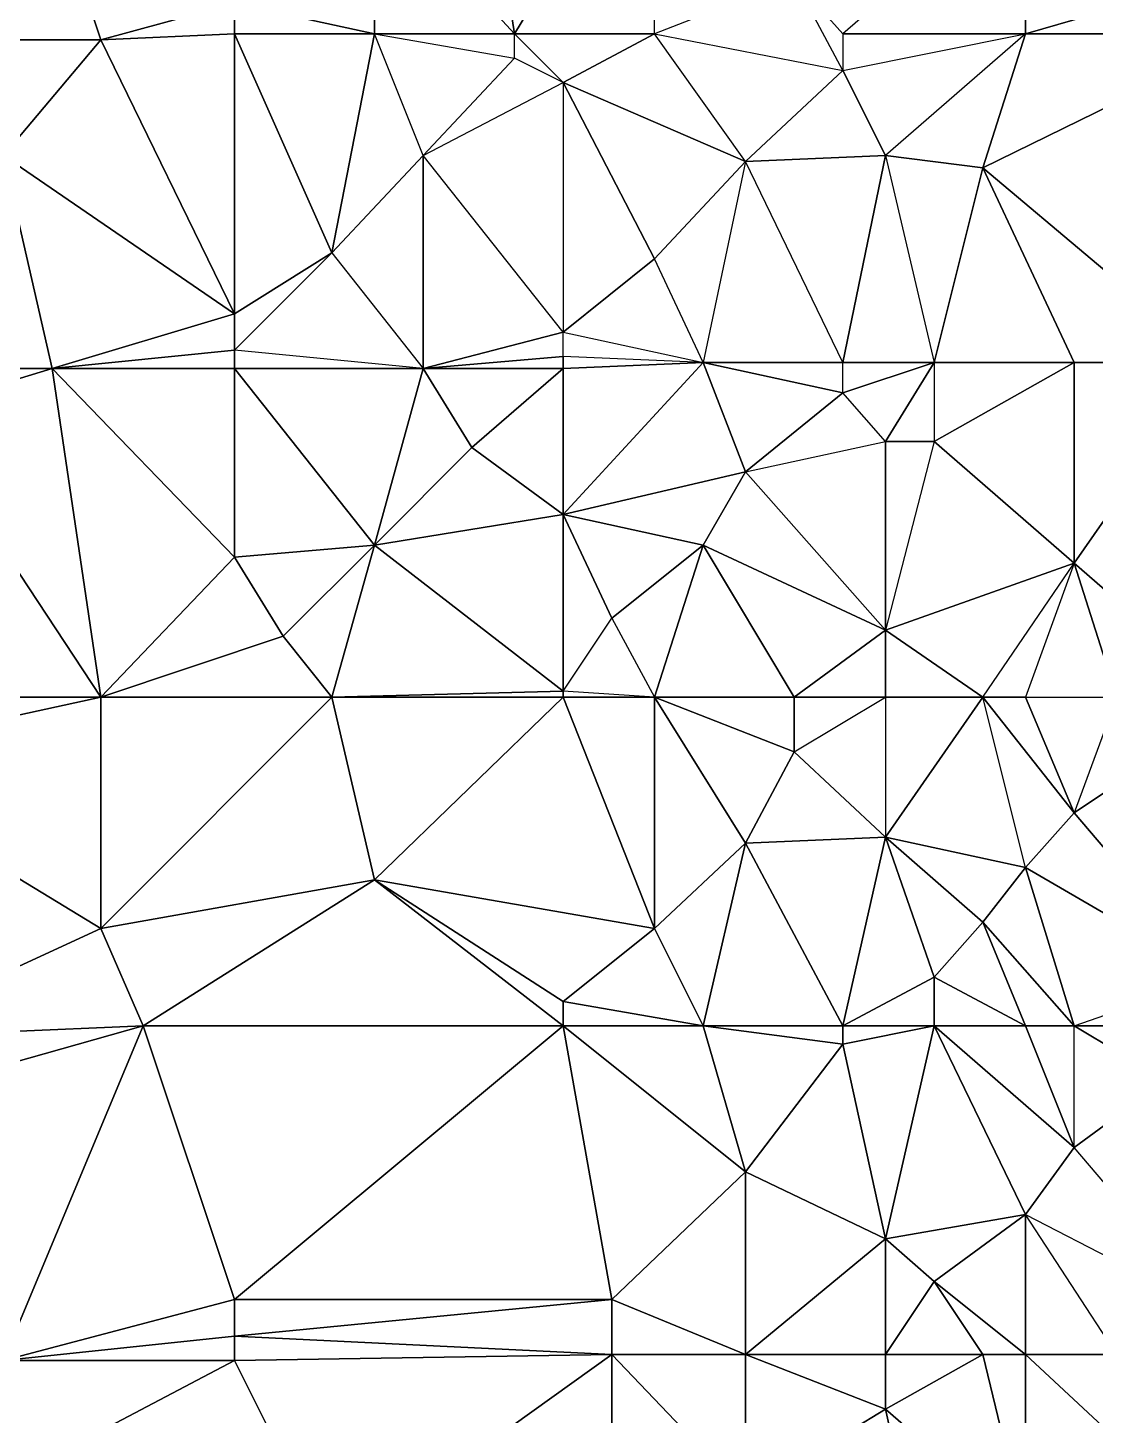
# Model space of a CAD drawing. Header units: metres. Extents: x 121.06818 to 121.07159, y 3.17836 to 3.18313.
# Drawn here: x 121.070896 to 121.0710715, y 3.180307 to 3.180535 of the extents above; entities that cross this region are included whole.
import ezdxf

# ---------------------------------------------------------------- set-up
doc = ezdxf.new("R2010")
doc.units = ezdxf.units.M

msp = doc.modelspace()

# ---------------------------------------------------------------- linework, layer by layer
at = {"layer": 'DELAUNEY11176', "color": 252}
msp.add_3dface([(121.071045, 3.180272, 0.01047), (121.07106, 3.180288, 0.01048), (121.071037, 3.180308, 0.01046)], dxfattribs=at)
at = {"layer": 'DELAUNEY11194', "color": 252}
msp.add_3dface([(121.070992, 3.180269, 0.01044), (121.071014, 3.180294, 0.01045), (121.070992, 3.180317, 0.01044)], dxfattribs=at)
at = {"layer": 'DELAUNEY11223', "color": 252}
msp.add_3dface([(121.070946, 3.180284, 0.01043), (121.070992, 3.180269, 0.01044), (121.070992, 3.180317, 0.01044)], dxfattribs=at)
at = {"layer": 'DELAUNEY11224', "color": 252}
msp.add_3dface([(121.071014, 3.180294, 0.01045), (121.071045, 3.180272, 0.01047), (121.071037, 3.180308, 0.01046)], dxfattribs=at)
at = {"layer": 'DELAUNEY11238', "color": 252}
msp.add_3dface([(121.07106, 3.180288, 0.01048), (121.071075, 3.180303, 0.01049), (121.07106, 3.180317, 0.01048)], dxfattribs=at)
at = {"layer": 'DELAUNEY11245', "color": 252}
msp.add_3dface([(121.071014, 3.180294, 0.01045), (121.071037, 3.180308, 0.01046), (121.071014, 3.180317, 0.01045)], dxfattribs=at)
at = {"layer": 'DELAUNEY11258', "color": 252}
msp.add_3dface([(121.070892, 3.180296, 0.01042), (121.070946, 3.180284, 0.01043), (121.07093, 3.180316, 0.01043)], dxfattribs=at)
at = {"layer": 'DELAUNEY11259', "color": 252}
msp.add_3dface([(121.070892, 3.180296, 0.01042), (121.07093, 3.180316, 0.01043), (121.070892, 3.180316, 0.01042)], dxfattribs=at)
at = {"layer": 'DELAUNEY11260', "color": 252}
msp.add_3dface([(121.07093, 3.180316, 0.01043), (121.070946, 3.180284, 0.01043), (121.070992, 3.180317, 0.01044)], dxfattribs=at)
at = {"layer": 'DELAUNEY11261', "color": 252}
msp.add_3dface([(121.071037, 3.180308, 0.01046), (121.07106, 3.180288, 0.01048), (121.071053, 3.180317, 0.01047)], dxfattribs=at)
at = {"layer": 'DELAUNEY11286', "color": 252}
msp.add_3dface([(121.070992, 3.180317, 0.01044), (121.071014, 3.180294, 0.01045), (121.071014, 3.180317, 0.01045)], dxfattribs=at)
at = {"layer": 'DELAUNEY11305', "color": 252}
msp.add_3dface([(121.071053, 3.180317, 0.01047), (121.07106, 3.180288, 0.01048), (121.07106, 3.180317, 0.01048)], dxfattribs=at)
at = {"layer": 'DELAUNEY11323', "color": 252}
msp.add_3dface([(121.071037, 3.180308, 0.01046), (121.071053, 3.180317, 0.01047), (121.071037, 3.180317, 0.01046)], dxfattribs=at)
at = {"layer": 'DELAUNEY11341', "color": 252}
msp.add_3dface([(121.070992, 3.180317, 0.01044), (121.071014, 3.180317, 0.01045), (121.070992, 3.180326, 0.01044)], dxfattribs=at)
at = {"layer": 'DELAUNEY11342', "color": 252}
msp.add_3dface([(121.071053, 3.180317, 0.01047), (121.07106, 3.180317, 0.01048), (121.071045, 3.180329, 0.01047)], dxfattribs=at)
at = {"layer": 'DELAUNEY11343', "color": 252}
msp.add_3dface([(121.07106, 3.180317, 0.01048), (121.071075, 3.180303, 0.01049), (121.071075, 3.180317, 0.01049)], dxfattribs=at)
at = {"layer": 'DELAUNEY11357', "color": 252}
msp.add_3dface([(121.070892, 3.180316, 0.01042), (121.07093, 3.180316, 0.01043), (121.07093, 3.18032, 0.01043)], dxfattribs=at)
at = {"layer": 'DELAUNEY11358', "color": 252}
msp.add_3dface([(121.071014, 3.180317, 0.01045), (121.071037, 3.180308, 0.01046), (121.071037, 3.180317, 0.01046)], dxfattribs=at)
at = {"layer": 'DELAUNEY11380', "color": 252}
msp.add_3dface([(121.07093, 3.180316, 0.01043), (121.070992, 3.180317, 0.01044), (121.07093, 3.18032, 0.01043)], dxfattribs=at)
at = {"layer": 'DELAUNEY11381', "color": 252}
msp.add_3dface([(121.07106, 3.180317, 0.01048), (121.071075, 3.180317, 0.01049), (121.07106, 3.18034, 0.01048)], dxfattribs=at)
at = {"layer": 'DELAUNEY11398', "color": 252}
msp.add_3dface([(121.071014, 3.180317, 0.01045), (121.071037, 3.180317, 0.01046), (121.071037, 3.180336, 0.01046)], dxfattribs=at)
at = {"layer": 'DELAUNEY11399', "color": 252}
msp.add_3dface([(121.071037, 3.180317, 0.01046), (121.071053, 3.180317, 0.01047), (121.071045, 3.180329, 0.01047)], dxfattribs=at)
at = {"layer": 'DELAUNEY11410', "color": 252}
msp.add_3dface([(121.070892, 3.180316, 0.01042), (121.07093, 3.18032, 0.01043), (121.07093, 3.180326, 0.01043)], dxfattribs=at)
at = {"layer": 'DELAUNEY11422', "color": 252}
msp.add_3dface([(121.07093, 3.18032, 0.01043), (121.070992, 3.180317, 0.01044), (121.070992, 3.180326, 0.01044)], dxfattribs=at)
at = {"layer": 'DELAUNEY11423', "color": 252}
msp.add_3dface([(121.071037, 3.180317, 0.01046), (121.071045, 3.180329, 0.01047), (121.071037, 3.180336, 0.01046)], dxfattribs=at)
at = {"layer": 'DELAUNEY11436', "color": 252}
msp.add_3dface([(121.07093, 3.18032, 0.01043), (121.070992, 3.180326, 0.01044), (121.07093, 3.180326, 0.01043)], dxfattribs=at)
at = {"layer": 'DELAUNEY11437', "color": 252}
msp.add_3dface([(121.071091, 3.180324, 0.0105), (121.071075, 3.180317, 0.01049), (121.07106, 3.18034, 0.01048)], dxfattribs=at)
at = {"layer": 'DELAUNEY11448', "color": 252}
msp.add_3dface([(121.070892, 3.180316, 0.01042), (121.07093, 3.180326, 0.01043), (121.070915, 3.180371, 0.01043)], dxfattribs=at)
at = {"layer": 'DELAUNEY11449', "color": 252}
msp.add_3dface([(121.070992, 3.180326, 0.01044), (121.071014, 3.180317, 0.01045), (121.071014, 3.180347, 0.01045)], dxfattribs=at)
at = {"layer": 'DELAUNEY11455', "color": 252}
msp.add_3dface([(121.07093, 3.180326, 0.01043), (121.070992, 3.180326, 0.01044), (121.070984, 3.180371, 0.01044)], dxfattribs=at)
at = {"layer": 'DELAUNEY11456', "color": 252}
msp.add_3dface([(121.071014, 3.180317, 0.01045), (121.071037, 3.180336, 0.01046), (121.071014, 3.180347, 0.01045)], dxfattribs=at)
at = {"layer": 'DELAUNEY11463', "color": 252}
msp.add_3dface([(121.071037, 3.180336, 0.01046), (121.071045, 3.180329, 0.01047), (121.07106, 3.18034, 0.01048)], dxfattribs=at)
at = {"layer": 'DELAUNEY11464', "color": 252}
msp.add_3dface([(121.071045, 3.180329, 0.01047), (121.07106, 3.180317, 0.01048), (121.07106, 3.18034, 0.01048)], dxfattribs=at)
at = {"layer": 'DELAUNEY11474', "color": 252}
msp.add_3dface([(121.070992, 3.180326, 0.01044), (121.071014, 3.180347, 0.01045), (121.070984, 3.180371, 0.01044)], dxfattribs=at)
at = {"layer": 'DELAUNEY11485', "color": 252}
msp.add_3dface([(121.071014, 3.180347, 0.01045), (121.071037, 3.180336, 0.01046), (121.07103, 3.180368, 0.01046)], dxfattribs=at)
at = {"layer": 'DELAUNEY11493', "color": 252}
msp.add_3dface([(121.070869, 3.180358, 0.01042), (121.070892, 3.180316, 0.01042), (121.070915, 3.180371, 0.01043)], dxfattribs=at)
at = {"layer": 'DELAUNEY11494', "color": 252}
msp.add_3dface([(121.07106, 3.18034, 0.01048), (121.071091, 3.180324, 0.0105), (121.071068, 3.180351, 0.01049)], dxfattribs=at)
at = {"layer": 'DELAUNEY11495', "color": 252}
msp.add_3dface([(121.07106, 3.18034, 0.01048), (121.071068, 3.180351, 0.01049), (121.071045, 3.180371, 0.01047)], dxfattribs=at)
at = {"layer": 'DELAUNEY11496', "color": 252}
msp.add_3dface([(121.071091, 3.180324, 0.0105), (121.071068, 3.180351, 0.01049), (121.071083, 3.180362, 0.0105)], dxfattribs=at)
at = {"layer": 'DELAUNEY11526', "color": 252}
msp.add_3dface([(121.071037, 3.180336, 0.01046), (121.07106, 3.18034, 0.01048), (121.071045, 3.180371, 0.01047)], dxfattribs=at)
at = {"layer": 'DELAUNEY11538', "color": 252}
msp.add_3dface([(121.070915, 3.180371, 0.01043), (121.07093, 3.180326, 0.01043), (121.070984, 3.180371, 0.01044)], dxfattribs=at)
at = {"layer": 'DELAUNEY11539', "color": 252}
msp.add_3dface([(121.071083, 3.180362, 0.0105), (121.071068, 3.180351, 0.01049), (121.071068, 3.180371, 0.01049)], dxfattribs=at)
at = {"layer": 'DELAUNEY11553', "color": 252}
msp.add_3dface([(121.070869, 3.180358, 0.01042), (121.070915, 3.180371, 0.01043), (121.070869, 3.180369, 0.01042)], dxfattribs=at)
at = {"layer": 'DELAUNEY11566', "color": 252}
msp.add_3dface([(121.071014, 3.180347, 0.01045), (121.07103, 3.180368, 0.01046), (121.071007, 3.180371, 0.01045)], dxfattribs=at)
at = {"layer": 'DELAUNEY11567', "color": 252}
msp.add_3dface([(121.07103, 3.180368, 0.01046), (121.071037, 3.180336, 0.01046), (121.071045, 3.180371, 0.01047)], dxfattribs=at)
at = {"layer": 'DELAUNEY11582', "color": 252}
msp.add_3dface([(121.070984, 3.180371, 0.01044), (121.071014, 3.180347, 0.01045), (121.071007, 3.180371, 0.01045)], dxfattribs=at)
at = {"layer": 'DELAUNEY11601', "color": 252}
msp.add_3dface([(121.070984, 3.180371, 0.01044), (121.071007, 3.180371, 0.01045), (121.070984, 3.180375, 0.01044)], dxfattribs=at)
at = {"layer": 'DELAUNEY11602', "color": 252}
msp.add_3dface([(121.07103, 3.180368, 0.01046), (121.071045, 3.180371, 0.01047), (121.07103, 3.180371, 0.01046)], dxfattribs=at)
at = {"layer": 'DELAUNEY11620', "color": 252}
msp.add_3dface([(121.071045, 3.180371, 0.01047), (121.071068, 3.180351, 0.01049), (121.07106, 3.180371, 0.01048)], dxfattribs=at)
at = {"layer": 'DELAUNEY11621', "color": 252}
msp.add_3dface([(121.071045, 3.180371, 0.01047), (121.07106, 3.180371, 0.01048), (121.071045, 3.180379, 0.01047)], dxfattribs=at)
at = {"layer": 'DELAUNEY11622', "color": 252}
msp.add_3dface([(121.07106, 3.180371, 0.01048), (121.071068, 3.180351, 0.01049), (121.071068, 3.180371, 0.01049)], dxfattribs=at)
at = {"layer": 'DELAUNEY11634', "color": 252}
msp.add_3dface([(121.070915, 3.180371, 0.01043), (121.070984, 3.180371, 0.01044), (121.070953, 3.180395, 0.01044)], dxfattribs=at)
at = {"layer": 'DELAUNEY11635', "color": 252}
msp.add_3dface([(121.070915, 3.180371, 0.01043), (121.070953, 3.180395, 0.01044), (121.070908, 3.180387, 0.01043)], dxfattribs=at)
at = {"layer": 'DELAUNEY11636', "color": 252}
msp.add_3dface([(121.070953, 3.180395, 0.01044), (121.070984, 3.180371, 0.01044), (121.070984, 3.180375, 0.01044)], dxfattribs=at)
at = {"layer": 'DELAUNEY11640', "color": 252}
msp.add_3dface([(121.071007, 3.180371, 0.01045), (121.07103, 3.180368, 0.01046), (121.07103, 3.180371, 0.01046)], dxfattribs=at)
at = {"layer": 'DELAUNEY11641', "color": 252}
msp.add_3dface([(121.07106, 3.180371, 0.01048), (121.071068, 3.180371, 0.01049), (121.071053, 3.180388, 0.01048)], dxfattribs=at)
at = {"layer": 'DELAUNEY11642', "color": 252}
msp.add_3dface([(121.071083, 3.180362, 0.0105), (121.071068, 3.180371, 0.01049), (121.071083, 3.180371, 0.0105)], dxfattribs=at)
at = {"layer": 'DELAUNEY11665', "color": 252}
msp.add_3dface([(121.070869, 3.180369, 0.01042), (121.070915, 3.180371, 0.01043), (121.070908, 3.180387, 0.01043)], dxfattribs=at)
at = {"layer": 'DELAUNEY11666', "color": 252}
msp.add_3dface([(121.071083, 3.180371, 0.0105), (121.071068, 3.180371, 0.01049), (121.071091, 3.180379, 0.01051)], dxfattribs=at)
at = {"layer": 'DELAUNEY11679', "color": 252}
msp.add_3dface([(121.071007, 3.180371, 0.01045), (121.07103, 3.180371, 0.01046), (121.071014, 3.180401, 0.01046)], dxfattribs=at)
at = {"layer": 'DELAUNEY11695', "color": 252}
msp.add_3dface([(121.070869, 3.180369, 0.01042), (121.070908, 3.180387, 0.01043), (121.070862, 3.180415, 0.01042)], dxfattribs=at)
at = {"layer": 'DELAUNEY11696', "color": 252}
msp.add_3dface([(121.07103, 3.180371, 0.01046), (121.071045, 3.180371, 0.01047), (121.071045, 3.180379, 0.01047)], dxfattribs=at)
at = {"layer": 'DELAUNEY11707', "color": 252}
msp.add_3dface([(121.070953, 3.180395, 0.01044), (121.070984, 3.180375, 0.01044), (121.070999, 3.180387, 0.01045)], dxfattribs=at)
at = {"layer": 'DELAUNEY11708', "color": 252}
msp.add_3dface([(121.070984, 3.180375, 0.01044), (121.071007, 3.180371, 0.01045), (121.070999, 3.180387, 0.01045)], dxfattribs=at)
at = {"layer": 'DELAUNEY11709', "color": 252}
msp.add_3dface([(121.07103, 3.180371, 0.01046), (121.071045, 3.180379, 0.01047), (121.071037, 3.180402, 0.01047)], dxfattribs=at)
at = {"layer": 'DELAUNEY11716', "color": 252}
msp.add_3dface([(121.070999, 3.180387, 0.01045), (121.071007, 3.180371, 0.01045), (121.071014, 3.180401, 0.01046)], dxfattribs=at)
at = {"layer": 'DELAUNEY11717', "color": 252}
msp.add_3dface([(121.071045, 3.180379, 0.01047), (121.07106, 3.180371, 0.01048), (121.071053, 3.180388, 0.01048)], dxfattribs=at)
at = {"layer": 'DELAUNEY11726', "color": 252}
msp.add_3dface([(121.071045, 3.180379, 0.01047), (121.071053, 3.180388, 0.01048), (121.071037, 3.180402, 0.01047)], dxfattribs=at)
at = {"layer": 'DELAUNEY11749', "color": 252}
msp.add_3dface([(121.071014, 3.180401, 0.01046), (121.07103, 3.180371, 0.01046), (121.071037, 3.180402, 0.01047)], dxfattribs=at)
at = {"layer": 'DELAUNEY11750', "color": 252}
msp.add_3dface([(121.071053, 3.180388, 0.01048), (121.071068, 3.180371, 0.01049), (121.07106, 3.180397, 0.01049)], dxfattribs=at)
at = {"layer": 'DELAUNEY11751', "color": 252}
msp.add_3dface([(121.071068, 3.180371, 0.01049), (121.071091, 3.180379, 0.01051), (121.07106, 3.180397, 0.01049)], dxfattribs=at)
at = {"layer": 'DELAUNEY11760', "color": 252}
msp.add_3dface([(121.070999, 3.180387, 0.01045), (121.071014, 3.180401, 0.01046), (121.070999, 3.180425, 0.01046)], dxfattribs=at)
at = {"layer": 'DELAUNEY11761', "color": 252}
msp.add_3dface([(121.071053, 3.180388, 0.01048), (121.07106, 3.180397, 0.01049), (121.071037, 3.180402, 0.01047)], dxfattribs=at)
at = {"layer": 'DELAUNEY11774', "color": 252}
msp.add_3dface([(121.07106, 3.180397, 0.01049), (121.071091, 3.180379, 0.01051), (121.071068, 3.180406, 0.0105)], dxfattribs=at)
at = {"layer": 'DELAUNEY11780', "color": 252}
msp.add_3dface([(121.070908, 3.180387, 0.01043), (121.070953, 3.180395, 0.01044), (121.070946, 3.180425, 0.01044)], dxfattribs=at)
at = {"layer": 'DELAUNEY11781', "color": 252}
msp.add_3dface([(121.071014, 3.180401, 0.01046), (121.071037, 3.180402, 0.01047), (121.071022, 3.180416, 0.01047)], dxfattribs=at)
at = {"layer": 'DELAUNEY11782', "color": 252}
msp.add_3dface([(121.071068, 3.180406, 0.0105), (121.07106, 3.180397, 0.01049), (121.071053, 3.180425, 0.01049)], dxfattribs=at)
at = {"layer": 'DELAUNEY11783', "color": 252}
msp.add_3dface([(121.071068, 3.180406, 0.0105), (121.071091, 3.180379, 0.01051), (121.071083, 3.180416, 0.01051)], dxfattribs=at)
at = {"layer": 'DELAUNEY11802', "color": 252}
msp.add_3dface([(121.070862, 3.180415, 0.01042), (121.070908, 3.180387, 0.01043), (121.070908, 3.180425, 0.01043)], dxfattribs=at)
at = {"layer": 'DELAUNEY11823', "color": 252}
msp.add_3dface([(121.071068, 3.180406, 0.0105), (121.071083, 3.180416, 0.01051), (121.071075, 3.180425, 0.01051)], dxfattribs=at)
at = {"layer": 'DELAUNEY11842', "color": 252}
msp.add_3dface([(121.070953, 3.180395, 0.01044), (121.070999, 3.180387, 0.01045), (121.070984, 3.180425, 0.01045)], dxfattribs=at)
at = {"layer": 'DELAUNEY11843', "color": 252}
msp.add_3dface([(121.070953, 3.180395, 0.01044), (121.070984, 3.180425, 0.01045), (121.070946, 3.180425, 0.01044)], dxfattribs=at)
at = {"layer": 'DELAUNEY11844', "color": 252}
msp.add_3dface([(121.070984, 3.180425, 0.01045), (121.070999, 3.180387, 0.01045), (121.070999, 3.180425, 0.01046)], dxfattribs=at)
at = {"layer": 'DELAUNEY11845', "color": 252}
msp.add_3dface([(121.071037, 3.180402, 0.01047), (121.07106, 3.180397, 0.01049), (121.071053, 3.180425, 0.01049)], dxfattribs=at)
at = {"layer": 'DELAUNEY11882', "color": 252}
msp.add_3dface([(121.070862, 3.180415, 0.01042), (121.070908, 3.180425, 0.01043), (121.070862, 3.180425, 0.01042)], dxfattribs=at)
at = {"layer": 'DELAUNEY11883', "color": 252}
msp.add_3dface([(121.070908, 3.180425, 0.01043), (121.070908, 3.180387, 0.01043), (121.070946, 3.180425, 0.01044)], dxfattribs=at)
at = {"layer": 'DELAUNEY11884', "color": 252}
msp.add_3dface([(121.071014, 3.180401, 0.01046), (121.071022, 3.180416, 0.01047), (121.070999, 3.180425, 0.01046)], dxfattribs=at)
at = {"layer": 'DELAUNEY11885', "color": 252}
msp.add_3dface([(121.071037, 3.180402, 0.01047), (121.071022, 3.180416, 0.01047), (121.071037, 3.180425, 0.01048)], dxfattribs=at)
at = {"layer": 'DELAUNEY11903', "color": 252}
msp.add_3dface([(121.070908, 3.180425, 0.01043), (121.070946, 3.180425, 0.01044), (121.070938, 3.180435, 0.01044)], dxfattribs=at)
at = {"layer": 'DELAUNEY11904', "color": 252}
msp.add_3dface([(121.070984, 3.180425, 0.01045), (121.070999, 3.180425, 0.01046), (121.070984, 3.180426, 0.01045)], dxfattribs=at)
at = {"layer": 'DELAUNEY11919', "color": 252}
msp.add_3dface([(121.071037, 3.180402, 0.01047), (121.071053, 3.180425, 0.01049), (121.071037, 3.180425, 0.01048)], dxfattribs=at)
at = {"layer": 'DELAUNEY11933', "color": 252}
msp.add_3dface([(121.071068, 3.180406, 0.0105), (121.071053, 3.180425, 0.01049), (121.07106, 3.180425, 0.0105)], dxfattribs=at)
at = {"layer": 'DELAUNEY11934', "color": 252}
msp.add_3dface([(121.071068, 3.180406, 0.0105), (121.07106, 3.180425, 0.0105), (121.071075, 3.180425, 0.01051)], dxfattribs=at)
at = {"layer": 'DELAUNEY11947', "color": 252}
msp.add_3dface([(121.071022, 3.180416, 0.01047), (121.071037, 3.180425, 0.01048), (121.071022, 3.180425, 0.01047)], dxfattribs=at)
at = {"layer": 'DELAUNEY11948', "color": 252}
msp.add_3dface([(121.07106, 3.180425, 0.0105), (121.071053, 3.180425, 0.01049), (121.071068, 3.180447, 0.01051)], dxfattribs=at)
at = {"layer": 'DELAUNEY11959', "color": 252}
msp.add_3dface([(121.070946, 3.180425, 0.01044), (121.070984, 3.180425, 0.01045), (121.070984, 3.180426, 0.01045)], dxfattribs=at)
at = {"layer": 'DELAUNEY11960', "color": 252}
msp.add_3dface([(121.070999, 3.180425, 0.01046), (121.071022, 3.180416, 0.01047), (121.071022, 3.180425, 0.01047)], dxfattribs=at)
at = {"layer": 'DELAUNEY11961', "color": 252}
msp.add_3dface([(121.071037, 3.180425, 0.01048), (121.071053, 3.180425, 0.01049), (121.071037, 3.180436, 0.01048)], dxfattribs=at)
at = {"layer": 'DELAUNEY11976', "color": 252}
msp.add_3dface([(121.070908, 3.180425, 0.01043), (121.070938, 3.180435, 0.01044), (121.07093, 3.180448, 0.01044)], dxfattribs=at)
at = {"layer": 'DELAUNEY11977', "color": 252}
msp.add_3dface([(121.070938, 3.180435, 0.01044), (121.070946, 3.180425, 0.01044), (121.070953, 3.18045, 0.01045)], dxfattribs=at)
at = {"layer": 'DELAUNEY11978', "color": 252}
msp.add_3dface([(121.070999, 3.180425, 0.01046), (121.071022, 3.180425, 0.01047), (121.071007, 3.18045, 0.01047)], dxfattribs=at)
at = {"layer": 'DELAUNEY11979', "color": 252}
msp.add_3dface([(121.07106, 3.180425, 0.0105), (121.071075, 3.180425, 0.01051), (121.071068, 3.180447, 0.01051)], dxfattribs=at)
at = {"layer": 'DELAUNEY11989', "color": 252}
msp.add_3dface([(121.070862, 3.180425, 0.01042), (121.070908, 3.180425, 0.01043), (121.070877, 3.180472, 0.01043)], dxfattribs=at)
at = {"layer": 'DELAUNEY11990', "color": 252}
msp.add_3dface([(121.071022, 3.180425, 0.01047), (121.071037, 3.180425, 0.01048), (121.071037, 3.180436, 0.01048)], dxfattribs=at)
at = {"layer": 'DELAUNEY12013', "color": 252}
msp.add_3dface([(121.070946, 3.180425, 0.01044), (121.070984, 3.180426, 0.01045), (121.070953, 3.18045, 0.01045)], dxfattribs=at)
at = {"layer": 'DELAUNEY12014', "color": 252}
msp.add_3dface([(121.071075, 3.180425, 0.01051), (121.071091, 3.180427, 0.01052), (121.071068, 3.180447, 0.01051)], dxfattribs=at)
at = {"layer": 'DELAUNEY12024', "color": 252}
msp.add_3dface([(121.070984, 3.180426, 0.01045), (121.070992, 3.180438, 0.01046), (121.070999, 3.180425, 0.01046)], dxfattribs=at)
at = {"layer": 'DELAUNEY12025', "color": 252}
msp.add_3dface([(121.070984, 3.180426, 0.01045), (121.070992, 3.180438, 0.01046), (121.070984, 3.180455, 0.01046)], dxfattribs=at)
at = {"layer": 'DELAUNEY12038', "color": 252}
msp.add_3dface([(121.070992, 3.180438, 0.01046), (121.070999, 3.180425, 0.01046), (121.071007, 3.18045, 0.01047)], dxfattribs=at)
at = {"layer": 'DELAUNEY12039', "color": 252}
msp.add_3dface([(121.071022, 3.180425, 0.01047), (121.071037, 3.180436, 0.01048), (121.071007, 3.18045, 0.01047)], dxfattribs=at)
at = {"layer": 'DELAUNEY12040', "color": 252}
msp.add_3dface([(121.071037, 3.180436, 0.01048), (121.071053, 3.180425, 0.01049), (121.071068, 3.180447, 0.01051)], dxfattribs=at)
at = {"layer": 'DELAUNEY12055', "color": 252}
msp.add_3dface([(121.070908, 3.180425, 0.01043), (121.07093, 3.180448, 0.01044), (121.0709, 3.180479, 0.01044)], dxfattribs=at)
at = {"layer": 'DELAUNEY12056', "color": 252}
msp.add_3dface([(121.07093, 3.180448, 0.01044), (121.070938, 3.180435, 0.01044), (121.070953, 3.18045, 0.01045)], dxfattribs=at)
at = {"layer": 'DELAUNEY12068', "color": 252}
msp.add_3dface([(121.070953, 3.18045, 0.01045), (121.070984, 3.180426, 0.01045), (121.070984, 3.180455, 0.01046)], dxfattribs=at)
at = {"layer": 'DELAUNEY12080', "color": 252}
msp.add_3dface([(121.070992, 3.180438, 0.01046), (121.071007, 3.18045, 0.01047), (121.070984, 3.180455, 0.01046)], dxfattribs=at)
at = {"layer": 'DELAUNEY12092', "color": 252}
msp.add_3dface([(121.070953, 3.18045, 0.01045), (121.070984, 3.180455, 0.01046), (121.070969, 3.180466, 0.01046)], dxfattribs=at)
at = {"layer": 'DELAUNEY12093', "color": 252}
msp.add_3dface([(121.071037, 3.180436, 0.01048), (121.071068, 3.180447, 0.01051), (121.071045, 3.180467, 0.0105)], dxfattribs=at)
at = {"layer": 'DELAUNEY12094', "color": 252}
msp.add_3dface([(121.071068, 3.180447, 0.01051), (121.071091, 3.180427, 0.01052), (121.071091, 3.18048, 0.01052)], dxfattribs=at)
at = {"layer": 'DELAUNEY12106', "color": 252}
msp.add_3dface([(121.070877, 3.180472, 0.01043), (121.070908, 3.180425, 0.01043), (121.0709, 3.180479, 0.01044)], dxfattribs=at)
at = {"layer": 'DELAUNEY12107', "color": 252}
msp.add_3dface([(121.071007, 3.18045, 0.01047), (121.071037, 3.180436, 0.01048), (121.071014, 3.180462, 0.01048)], dxfattribs=at)
at = {"layer": 'DELAUNEY12128', "color": 252}
msp.add_3dface([(121.07093, 3.180448, 0.01044), (121.070953, 3.18045, 0.01045), (121.07093, 3.180479, 0.01045)], dxfattribs=at)
at = {"layer": 'DELAUNEY12129', "color": 252}
msp.add_3dface([(121.071007, 3.18045, 0.01047), (121.071014, 3.180462, 0.01048), (121.070984, 3.180455, 0.01046)], dxfattribs=at)
at = {"layer": 'DELAUNEY12140', "color": 252}
msp.add_3dface([(121.070953, 3.18045, 0.01045), (121.070969, 3.180466, 0.01046), (121.070961, 3.180479, 0.01046)], dxfattribs=at)
at = {"layer": 'DELAUNEY12141', "color": 252}
msp.add_3dface([(121.070969, 3.180466, 0.01046), (121.070984, 3.180455, 0.01046), (121.070984, 3.180479, 0.01047)], dxfattribs=at)
at = {"layer": 'DELAUNEY12142', "color": 252}
msp.add_3dface([(121.071037, 3.180436, 0.01048), (121.071014, 3.180462, 0.01048), (121.071037, 3.180467, 0.01049)], dxfattribs=at)
at = {"layer": 'DELAUNEY12143', "color": 252}
msp.add_3dface([(121.071037, 3.180436, 0.01048), (121.071037, 3.180467, 0.01049), (121.071045, 3.180467, 0.0105)], dxfattribs=at)
at = {"layer": 'DELAUNEY12144', "color": 252}
msp.add_3dface([(121.071045, 3.180467, 0.0105), (121.071068, 3.180447, 0.01051), (121.071068, 3.18048, 0.01051)], dxfattribs=at)
at = {"layer": 'DELAUNEY12155', "color": 252}
msp.add_3dface([(121.070877, 3.180472, 0.01043), (121.0709, 3.180479, 0.01044), (121.070877, 3.180479, 0.01043)], dxfattribs=at)
at = {"layer": 'DELAUNEY12156', "color": 252}
msp.add_3dface([(121.071014, 3.180462, 0.01048), (121.071037, 3.180467, 0.01049), (121.07103, 3.180475, 0.01049)], dxfattribs=at)
at = {"layer": 'DELAUNEY12157', "color": 252}
msp.add_3dface([(121.071045, 3.180467, 0.0105), (121.071037, 3.180467, 0.01049), (121.071045, 3.18048, 0.0105)], dxfattribs=at)
at = {"layer": 'DELAUNEY12158', "color": 252}
msp.add_3dface([(121.071068, 3.180447, 0.01051), (121.071091, 3.18048, 0.01052), (121.071068, 3.18048, 0.01051)], dxfattribs=at)
at = {"layer": 'DELAUNEY12164', "color": 252}
msp.add_3dface([(121.0709, 3.180479, 0.01044), (121.07093, 3.180448, 0.01044), (121.07093, 3.180479, 0.01045)], dxfattribs=at)
at = {"layer": 'DELAUNEY12213', "color": 252}
msp.add_3dface([(121.070984, 3.180455, 0.01046), (121.071014, 3.180462, 0.01048), (121.071007, 3.18048, 0.01048)], dxfattribs=at)
at = {"layer": 'DELAUNEY12214', "color": 252}
msp.add_3dface([(121.071014, 3.180462, 0.01048), (121.07103, 3.180475, 0.01049), (121.071007, 3.18048, 0.01048)], dxfattribs=at)
at = {"layer": 'DELAUNEY12231', "color": 252}
msp.add_3dface([(121.0709, 3.180479, 0.01044), (121.07093, 3.180479, 0.01045), (121.07093, 3.180482, 0.01045)], dxfattribs=at)
at = {"layer": 'DELAUNEY12232', "color": 252}
msp.add_3dface([(121.07093, 3.180479, 0.01045), (121.070953, 3.18045, 0.01045), (121.070961, 3.180479, 0.01046)], dxfattribs=at)
at = {"layer": 'DELAUNEY12233', "color": 252}
msp.add_3dface([(121.070984, 3.180455, 0.01046), (121.071007, 3.18048, 0.01048), (121.070984, 3.180479, 0.01047)], dxfattribs=at)
at = {"layer": 'DELAUNEY12234', "color": 252}
msp.add_3dface([(121.071037, 3.180467, 0.01049), (121.07103, 3.180475, 0.01049), (121.071045, 3.18048, 0.0105)], dxfattribs=at)
at = {"layer": 'DELAUNEY12235', "color": 252}
msp.add_3dface([(121.071045, 3.180467, 0.0105), (121.071068, 3.18048, 0.01051), (121.071045, 3.18048, 0.0105)], dxfattribs=at)
at = {"layer": 'DELAUNEY12236', "color": 252}
msp.add_3dface([(121.071068, 3.18048, 0.01051), (121.071091, 3.18048, 0.01052), (121.071053, 3.180512, 0.01051)], dxfattribs=at)
at = {"layer": 'DELAUNEY12245', "color": 252}
msp.add_3dface([(121.070961, 3.180479, 0.01046), (121.070969, 3.180466, 0.01046), (121.070984, 3.180479, 0.01047)], dxfattribs=at)
at = {"layer": 'DELAUNEY12254', "color": 252}
msp.add_3dface([(121.07093, 3.180479, 0.01045), (121.070961, 3.180479, 0.01046), (121.07093, 3.180482, 0.01045)], dxfattribs=at)
at = {"layer": 'DELAUNEY12255', "color": 252}
msp.add_3dface([(121.070984, 3.180479, 0.01047), (121.071007, 3.18048, 0.01048), (121.070984, 3.180481, 0.01047)], dxfattribs=at)
at = {"layer": 'DELAUNEY12282', "color": 252}
msp.add_3dface([(121.071045, 3.18048, 0.0105), (121.07103, 3.180475, 0.01049), (121.07103, 3.18048, 0.01049)], dxfattribs=at)
at = {"layer": 'DELAUNEY12297', "color": 252}
msp.add_3dface([(121.070877, 3.180479, 0.01043), (121.0709, 3.180479, 0.01044), (121.070892, 3.180514, 0.01044)], dxfattribs=at)
at = {"layer": 'DELAUNEY12298', "color": 252}
msp.add_3dface([(121.071007, 3.18048, 0.01048), (121.07103, 3.180475, 0.01049), (121.07103, 3.18048, 0.01049)], dxfattribs=at)
at = {"layer": 'DELAUNEY12299', "color": 252}
msp.add_3dface([(121.071007, 3.18048, 0.01048), (121.07103, 3.18048, 0.01049), (121.071014, 3.180513, 0.01049)], dxfattribs=at)
at = {"layer": 'DELAUNEY12300', "color": 252}
msp.add_3dface([(121.071045, 3.18048, 0.0105), (121.071068, 3.18048, 0.01051), (121.071053, 3.180512, 0.01051)], dxfattribs=at)
at = {"layer": 'DELAUNEY12309', "color": 252}
msp.add_3dface([(121.070961, 3.180479, 0.01046), (121.070984, 3.180479, 0.01047), (121.070984, 3.180481, 0.01047)], dxfattribs=at)
at = {"layer": 'DELAUNEY12310', "color": 252}
msp.add_3dface([(121.070961, 3.180479, 0.01046), (121.070984, 3.180481, 0.01047), (121.070984, 3.180485, 0.01047)], dxfattribs=at)
at = {"layer": 'DELAUNEY12311', "color": 252}
msp.add_3dface([(121.071045, 3.18048, 0.0105), (121.07103, 3.18048, 0.01049), (121.071037, 3.180514, 0.0105)], dxfattribs=at)
at = {"layer": 'DELAUNEY12322', "color": 252}
msp.add_3dface([(121.0709, 3.180479, 0.01044), (121.07093, 3.180482, 0.01045), (121.07093, 3.180488, 0.01045)], dxfattribs=at)
at = {"layer": 'DELAUNEY12323', "color": 252}
msp.add_3dface([(121.070984, 3.180481, 0.01047), (121.070984, 3.180485, 0.01047), (121.071007, 3.18048, 0.01048)], dxfattribs=at)
at = {"layer": 'DELAUNEY12338', "color": 252}
msp.add_3dface([(121.0709, 3.180479, 0.01044), (121.07093, 3.180488, 0.01045), (121.070892, 3.180514, 0.01044)], dxfattribs=at)
at = {"layer": 'DELAUNEY12339', "color": 252}
msp.add_3dface([(121.07093, 3.180488, 0.01045), (121.07093, 3.180482, 0.01045), (121.070946, 3.180498, 0.01046)], dxfattribs=at)
at = {"layer": 'DELAUNEY12340', "color": 252}
msp.add_3dface([(121.07093, 3.180482, 0.01045), (121.070946, 3.180498, 0.01046), (121.070961, 3.180479, 0.01046)], dxfattribs=at)
at = {"layer": 'DELAUNEY12341', "color": 252}
msp.add_3dface([(121.070946, 3.180498, 0.01046), (121.070961, 3.180479, 0.01046), (121.070961, 3.180514, 0.01047)], dxfattribs=at)
at = {"layer": 'DELAUNEY12342', "color": 252}
msp.add_3dface([(121.070961, 3.180479, 0.01046), (121.070984, 3.180485, 0.01047), (121.070961, 3.180514, 0.01047)], dxfattribs=at)
at = {"layer": 'DELAUNEY12353', "color": 252}
msp.add_3dface([(121.07093, 3.180488, 0.01045), (121.070946, 3.180498, 0.01046), (121.07093, 3.180534, 0.01046)], dxfattribs=at)
at = {"layer": 'DELAUNEY12354', "color": 252}
msp.add_3dface([(121.070984, 3.180485, 0.01047), (121.071007, 3.18048, 0.01048), (121.070999, 3.180497, 0.01048)], dxfattribs=at)
at = {"layer": 'DELAUNEY12355', "color": 252}
msp.add_3dface([(121.070984, 3.180485, 0.01047), (121.070999, 3.180497, 0.01048), (121.070984, 3.180526, 0.01048)], dxfattribs=at)
at = {"layer": 'DELAUNEY12356', "color": 252}
msp.add_3dface([(121.071007, 3.18048, 0.01048), (121.070999, 3.180497, 0.01048), (121.071014, 3.180513, 0.01049)], dxfattribs=at)
at = {"layer": 'DELAUNEY12385', "color": 252}
msp.add_3dface([(121.07103, 3.18048, 0.01049), (121.071014, 3.180513, 0.01049), (121.071037, 3.180514, 0.0105)], dxfattribs=at)
at = {"layer": 'DELAUNEY12386', "color": 252}
msp.add_3dface([(121.071045, 3.18048, 0.0105), (121.071053, 3.180512, 0.01051), (121.071037, 3.180514, 0.0105)], dxfattribs=at)
at = {"layer": 'DELAUNEY12403', "color": 252}
msp.add_3dface([(121.070999, 3.180497, 0.01048), (121.071014, 3.180513, 0.01049), (121.070984, 3.180526, 0.01048)], dxfattribs=at)
at = {"layer": 'DELAUNEY12414', "color": 252}
msp.add_3dface([(121.070946, 3.180498, 0.01046), (121.070961, 3.180514, 0.01047), (121.070953, 3.180534, 0.01047)], dxfattribs=at)
at = {"layer": 'DELAUNEY12415', "color": 252}
msp.add_3dface([(121.070984, 3.180485, 0.01047), (121.070961, 3.180514, 0.01047), (121.070984, 3.180526, 0.01048)], dxfattribs=at)
at = {"layer": 'DELAUNEY12434', "color": 252}
msp.add_3dface([(121.071037, 3.180514, 0.0105), (121.071014, 3.180513, 0.01049), (121.07103, 3.180528, 0.0105)], dxfattribs=at)
at = {"layer": 'DELAUNEY12435', "color": 252}
msp.add_3dface([(121.071037, 3.180514, 0.0105), (121.071053, 3.180512, 0.01051), (121.07106, 3.180534, 0.01051)], dxfattribs=at)
at = {"layer": 'DELAUNEY12448', "color": 252}
msp.add_3dface([(121.070892, 3.180514, 0.01044), (121.07093, 3.180488, 0.01045), (121.070908, 3.180533, 0.01045)], dxfattribs=at)
at = {"layer": 'DELAUNEY12465', "color": 252}
msp.add_3dface([(121.070961, 3.180514, 0.01047), (121.070984, 3.180526, 0.01048), (121.070976, 3.18053, 0.01048)], dxfattribs=at)
at = {"layer": 'DELAUNEY12466', "color": 252}
msp.add_3dface([(121.071053, 3.180512, 0.01051), (121.071091, 3.18048, 0.01052), (121.071098, 3.180534, 0.01052)], dxfattribs=at)
at = {"layer": 'DELAUNEY12481', "color": 252}
msp.add_3dface([(121.071053, 3.180512, 0.01051), (121.071098, 3.180534, 0.01052), (121.07106, 3.180534, 0.01051)], dxfattribs=at)
at = {"layer": 'DELAUNEY12492', "color": 252}
msp.add_3dface([(121.070892, 3.180514, 0.01044), (121.070908, 3.180533, 0.01045), (121.070885, 3.180533, 0.01044)], dxfattribs=at)
at = {"layer": 'DELAUNEY12493', "color": 252}
msp.add_3dface([(121.070908, 3.180533, 0.01045), (121.07093, 3.180488, 0.01045), (121.07093, 3.180534, 0.01046)], dxfattribs=at)
at = {"layer": 'DELAUNEY12509', "color": 252}
msp.add_3dface([(121.070908, 3.180533, 0.01045), (121.07093, 3.180534, 0.01046), (121.07093, 3.180539, 0.01046)], dxfattribs=at)
at = {"layer": 'DELAUNEY12510', "color": 252}
msp.add_3dface([(121.07093, 3.180534, 0.01046), (121.070946, 3.180498, 0.01046), (121.070953, 3.180534, 0.01047)], dxfattribs=at)
at = {"layer": 'DELAUNEY12545', "color": 252}
msp.add_3dface([(121.070984, 3.180526, 0.01048), (121.071014, 3.180513, 0.01049), (121.070999, 3.180534, 0.01049)], dxfattribs=at)
at = {"layer": 'DELAUNEY12546', "color": 252}
msp.add_3dface([(121.070984, 3.180526, 0.01048), (121.070999, 3.180534, 0.01049), (121.070976, 3.180534, 0.01048)], dxfattribs=at)
at = {"layer": 'DELAUNEY12547', "color": 252}
msp.add_3dface([(121.071014, 3.180513, 0.01049), (121.070999, 3.180534, 0.01049), (121.07103, 3.180528, 0.0105)], dxfattribs=at)
at = {"layer": 'DELAUNEY12548', "color": 252}
msp.add_3dface([(121.071037, 3.180514, 0.0105), (121.07103, 3.180528, 0.0105), (121.07106, 3.180534, 0.01051)], dxfattribs=at)
at = {"layer": 'DELAUNEY12549', "color": 252}
msp.add_3dface([(121.07106, 3.180534, 0.01051), (121.071098, 3.180534, 0.01052), (121.071098, 3.180545, 0.01052)], dxfattribs=at)
at = {"layer": 'DELAUNEY12563', "color": 252}
msp.add_3dface([(121.07093, 3.180534, 0.01046), (121.070953, 3.180534, 0.01047), (121.07093, 3.180539, 0.01046)], dxfattribs=at)
at = {"layer": 'DELAUNEY12564', "color": 252}
msp.add_3dface([(121.070961, 3.180514, 0.01047), (121.070953, 3.180534, 0.01047), (121.070976, 3.18053, 0.01048)], dxfattribs=at)
at = {"layer": 'DELAUNEY12565', "color": 252}
msp.add_3dface([(121.070984, 3.180526, 0.01048), (121.070976, 3.18053, 0.01048), (121.070976, 3.180534, 0.01048)], dxfattribs=at)
at = {"layer": 'DELAUNEY12603', "color": 252}
msp.add_3dface([(121.070885, 3.180533, 0.01044), (121.070908, 3.180533, 0.01045), (121.0709, 3.180557, 0.01045)], dxfattribs=at)
at = {"layer": 'DELAUNEY12604', "color": 252}
msp.add_3dface([(121.070953, 3.180534, 0.01047), (121.070976, 3.18053, 0.01048), (121.070976, 3.180534, 0.01048)], dxfattribs=at)
at = {"layer": 'DELAUNEY12605', "color": 252}
msp.add_3dface([(121.07103, 3.180528, 0.0105), (121.07106, 3.180534, 0.01051), (121.07103, 3.180534, 0.0105)], dxfattribs=at)
at = {"layer": 'DELAUNEY12612', "color": 252}
msp.add_3dface([(121.070953, 3.180534, 0.01047), (121.070976, 3.180534, 0.01048), (121.070953, 3.180559, 0.01047)], dxfattribs=at)
at = {"layer": 'DELAUNEY12613', "color": 252}
msp.add_3dface([(121.071022, 3.180543, 0.0105), (121.070999, 3.180534, 0.01049), (121.07103, 3.180528, 0.0105)], dxfattribs=at)
at = {"layer": 'DELAUNEY12614', "color": 252}
msp.add_3dface([(121.071022, 3.180543, 0.0105), (121.070999, 3.180534, 0.01049), (121.070999, 3.180572, 0.01049)], dxfattribs=at)
at = {"layer": 'DELAUNEY12615', "color": 252}
msp.add_3dface([(121.07103, 3.180528, 0.0105), (121.071022, 3.180543, 0.0105), (121.07103, 3.180534, 0.0105)], dxfattribs=at)
at = {"layer": 'DELAUNEY12632', "color": 252}
msp.add_3dface([(121.07103, 3.180534, 0.0105), (121.071022, 3.180543, 0.0105), (121.07106, 3.18056, 0.01051)], dxfattribs=at)
at = {"layer": 'DELAUNEY12633', "color": 252}
msp.add_3dface([(121.07103, 3.180534, 0.0105), (121.07106, 3.180534, 0.01051), (121.07106, 3.18056, 0.01051)], dxfattribs=at)
at = {"layer": 'DELAUNEY12648', "color": 252}
msp.add_3dface([(121.070908, 3.180533, 0.01045), (121.07093, 3.180539, 0.01046), (121.0709, 3.180557, 0.01045)], dxfattribs=at)
at = {"layer": 'DELAUNEY12664', "color": 252}
msp.add_3dface([(121.07093, 3.180539, 0.01046), (121.070953, 3.180534, 0.01047), (121.070953, 3.180559, 0.01047)], dxfattribs=at)
at = {"layer": 'DELAUNEY12665', "color": 252}
msp.add_3dface([(121.070976, 3.180534, 0.01048), (121.070999, 3.180534, 0.01049), (121.070999, 3.180572, 0.01049)], dxfattribs=at)
at = {"layer": 'DELAUNEY12666', "color": 252}
msp.add_3dface([(121.07106, 3.180534, 0.01051), (121.071098, 3.180545, 0.01052), (121.07106, 3.18056, 0.01051)], dxfattribs=at)
at = {"layer": 'DELAUNEY12687', "color": 252}
msp.add_3dface([(121.070885, 3.180533, 0.01044), (121.0709, 3.180557, 0.01045), (121.070869, 3.180584, 0.01044)], dxfattribs=at)
at = {"layer": 'DELAUNEY12710', "color": 252}
msp.add_3dface([(121.070953, 3.180559, 0.01047), (121.070976, 3.180534, 0.01048), (121.070969, 3.180579, 0.01048)], dxfattribs=at)
at = {"layer": 'DELAUNEY12735', "color": 252}
msp.add_3dface([(121.070976, 3.180534, 0.01048), (121.070999, 3.180572, 0.01049), (121.070969, 3.180579, 0.01048)], dxfattribs=at)

doc.saveas('drawing.dxf')
